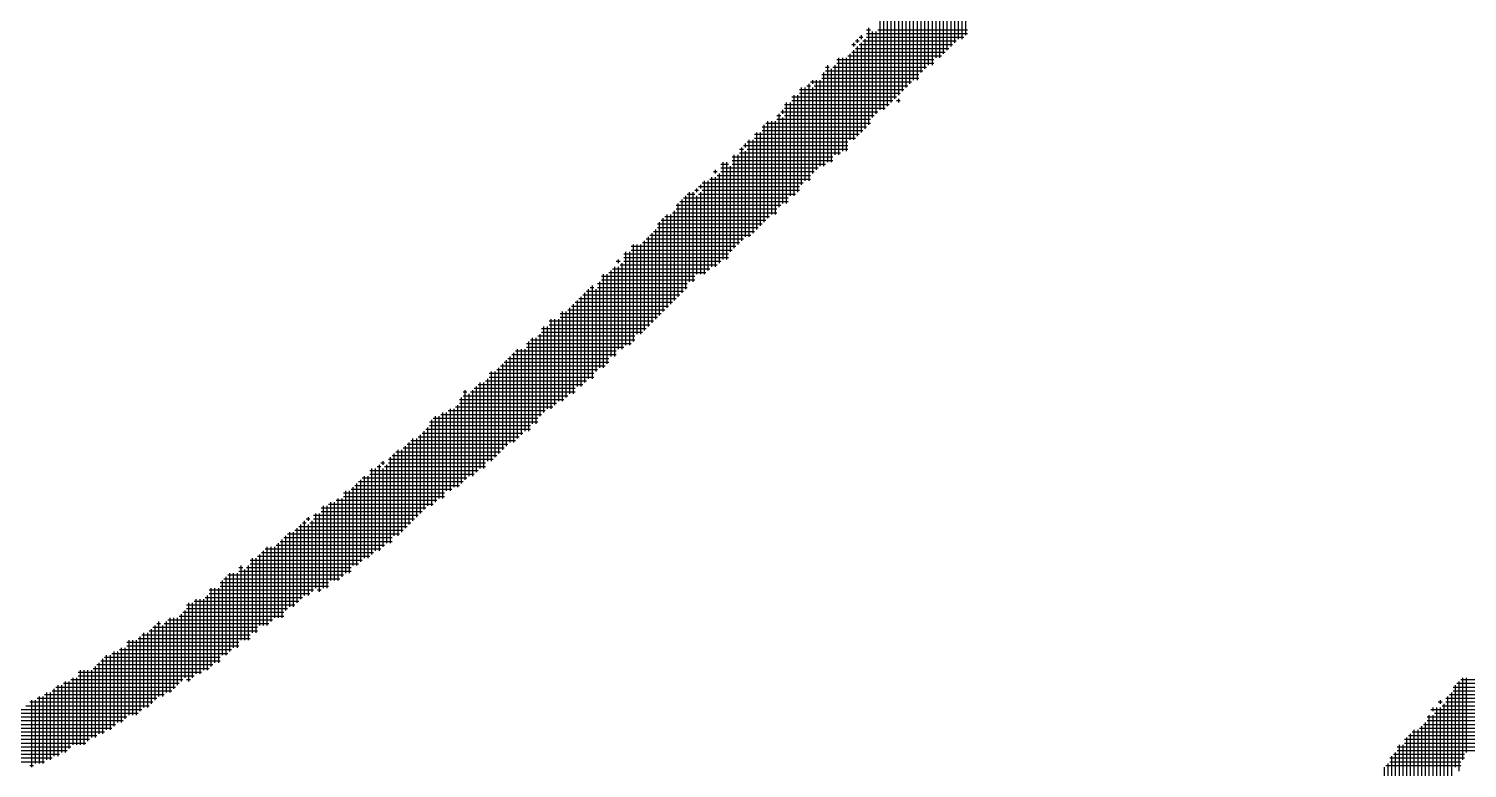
# Model space of a CAD drawing. Header units: feet. Extents: x 778950 to 1031250, y -253464 to -75264.
# Drawn here: x 949659 to 950558, y -245028 to -244566 of the extents above; entities that cross this region are included whole.
import ezdxf

# ---------------------------------------------------------------- set-up
doc = ezdxf.new("R2010")
doc.units = ezdxf.units.FT
doc.header["$LTSCALE"] = 3000
doc.header["$MEASUREMENT"] = 0
doc.layers.add('CX-MISC', color=2, linetype='CONTINUOUS')

msp = doc.modelspace()

# ---------------------------------------------------------------- linework, layer by layer
at = {"layer": 'CX-MISC'}
for p, q in [((950242.06, -244505.2), (950242.06, -244572.85)), ((950244.39, -244505.2), (950244.39, -244570.52)), ((950237.39, -244512.2), (950237.39, -244575.18)), ((950239.72, -244509.86), (950239.72, -244572.85)), ((950225.73, -244523.86), (950225.73, -244584.51)), ((950228.06, -244523.86), (950228.06, -244584.51)), ((950230.39, -244519.19), (950230.39, -244582.18)), ((950232.72, -244519.19), (950232.72, -244579.85)), ((950235.06, -244516.86), (950235.06, -244577.51)), ((950216.39, -244533.19), (950216.39, -244593.84)), ((950218.73, -244530.86), (950218.73, -244591.51)), ((950221.06, -244533.19), (950221.06, -244589.18)), ((950223.39, -244530.86), (950223.39, -244589.18)), ((950214.06, -244540.19), (950214.06, -244598.51)), ((950200.07, -244547.19), (950200.07, -244610.17)), ((950202.4, -244549.52), (950202.4, -244607.84)), ((950204.73, -244547.19), (950204.73, -244605.51)), ((950207.06, -244544.85), (950207.06, -244603.17)), ((950209.4, -244542.52), (950209.4, -244600.84)), ((950211.73, -244542.52), (950211.73, -244598.51)), ((950193.07, -244556.52), (950193.07, -244617.17)), ((950195.4, -244554.19), (950195.4, -244614.84)), ((950197.73, -244551.85), (950197.73, -244612.51)), ((950182.57, -244567.02), (950184.9, -244567.02)), ((950183.74, -244565.85), (950183.74, -244626.5)), ((950186.07, -244568.18), (950186.07, -244621.84)), ((950188.4, -244568.18), (950188.4, -244619.5)), ((950189.57, -244567.02), (950245.55, -244567.02)), ((950190.73, -244561.18), (950190.73, -244617.17)), ((950173.24, -244576.35), (950175.57, -244576.35)), ((950174.4, -244575.18), (950174.4, -244577.51)), ((950175.57, -244574.01), (950177.9, -244574.01)), ((950176.74, -244572.85), (950176.74, -244575.18)), ((950176.74, -244577.51), (950176.74, -244633.5)), ((950177.9, -244571.68), (950180.24, -244571.68)), ((950177.9, -244576.35), (950236.22, -244576.35)), ((950179.07, -244570.52), (950179.07, -244572.85)), ((950179.07, -244575.18), (950179.07, -244631.17)), ((950180.24, -244574.01), (950238.56, -244574.01)), ((950181.4, -244572.85), (950181.4, -244628.84)), ((950182.57, -244569.35), (950245.55, -244569.35)), ((950182.57, -244571.68), (950243.22, -244571.68)), ((950163.91, -244585.68), (950224.56, -244585.68)), ((950165.07, -244584.51), (950165.07, -244645.17)), ((950167.41, -244584.51), (950167.41, -244642.83)), ((950169.74, -244584.51), (950169.74, -244642.83)), ((950170.91, -244583.35), (950229.23, -244583.35)), ((950172.07, -244582.18), (950172.07, -244635.83)), ((950173.24, -244581.01), (950231.56, -244581.01)), ((950174.4, -244579.85), (950174.4, -244635.83)), ((950175.57, -244578.68), (950233.89, -244578.68)), ((950154.58, -244595.01), (950215.23, -244595.01)), ((950155.74, -244593.84), (950155.74, -244652.16)), ((950156.91, -244590.34), (950159.24, -244590.34)), ((950156.91, -244592.68), (950217.56, -244592.68)), ((950158.07, -244589.18), (950158.07, -244649.83)), ((950160.41, -244591.51), (950160.41, -244649.83)), ((950161.57, -244590.34), (950219.89, -244590.34)), ((950162.74, -244589.18), (950162.74, -244645.17)), ((950163.91, -244588.01), (950224.56, -244588.01)), ((950140.58, -244604.34), (950205.9, -244604.34)), ((950141.75, -244603.17), (950141.75, -244663.83)), ((950144.08, -244603.17), (950144.08, -244661.49)), ((950145.24, -244602.01), (950147.58, -244602.01)), ((950146.41, -244600.84), (950146.41, -244661.49)), ((950147.58, -244599.68), (950210.56, -244599.68)), ((950148.74, -244598.51), (950148.74, -244600.84)), ((950148.74, -244603.17), (950148.74, -244656.83)), ((950149.91, -244602.01), (950208.23, -244602.01)), ((950151.08, -244598.51), (950151.08, -244654.5)), ((950153.41, -244598.51), (950153.41, -244652.16)), ((950154.58, -244597.34), (950215.23, -244597.34)), ((950131.25, -244613.67), (950196.57, -244613.67)), ((950132.41, -244612.51), (950132.41, -244675.49)), ((950134.75, -244612.51), (950134.75, -244670.83)), ((950135.91, -244609.01), (950201.23, -244609.01)), ((950135.91, -244611.34), (950198.9, -244611.34)), ((950137.08, -244607.84), (950137.08, -244670.83)), ((950139.41, -244607.84), (950139.41, -244668.49)), ((950140.58, -244606.67), (950203.56, -244606.67)), ((950201.23, -244611.34), (950203.56, -244611.34)), ((950202.4, -244610.17), (950202.4, -244612.51)), ((950126.58, -244620.67), (950128.91, -244620.67)), ((950126.58, -244623), (950184.9, -244623)), ((950127.75, -244619.5), (950127.75, -244677.82)), ((950128.91, -244618.34), (950189.57, -244618.34)), ((950130.08, -244617.17), (950130.08, -244619.5)), ((950130.08, -244621.84), (950130.08, -244675.49)), ((950131.25, -244616.01), (950194.23, -244616.01)), ((950131.25, -244620.67), (950187.23, -244620.67)), ((950113.75, -244631.17), (950113.75, -244691.82)), ((950116.08, -244631.17), (950116.08, -244689.49)), ((950117.25, -244627.67), (950182.57, -244627.67)), ((950117.25, -244630), (950180.24, -244630)), ((950118.42, -244626.5), (950118.42, -244687.16)), ((950119.58, -244625.34), (950184.9, -244625.34)), ((950120.75, -244624.17), (950120.75, -244684.82)), ((950123.08, -244624.17), (950123.08, -244682.49)), ((950125.42, -244624.17), (950125.42, -244682.49)), ((950104.42, -244640.5), (950104.42, -244698.82)), ((950105.59, -244639.33), (950170.91, -244639.33)), ((950106.75, -244638.17), (950106.75, -244640.5)), ((950107.92, -244637), (950170.91, -244637)), ((950109.09, -244635.83), (950109.09, -244696.49)), ((950111.42, -244635.83), (950111.42, -244694.15)), ((950112.59, -244632.33), (950177.9, -244632.33)), ((950112.59, -244634.67), (950175.57, -244634.67)), ((950092.76, -244649.83), (950092.76, -244710.48)), ((950095.09, -244649.83), (950095.09, -244710.48)), ((950098.59, -244646.33), (950161.57, -244646.33)), ((950098.59, -244648.66), (950161.57, -244648.66)), ((950099.75, -244645.17), (950099.75, -244703.49)), ((950102.09, -244645.17), (950102.09, -244701.15)), ((950103.25, -244641.67), (950105.59, -244641.67)), ((950103.25, -244644), (950166.24, -244644)), ((950106.75, -244642.83), (950106.75, -244696.49)), ((950107.92, -244641.67), (950170.91, -244641.67)), ((950086.92, -244655.66), (950089.26, -244655.66)), ((950088.09, -244654.5), (950088.09, -244656.83)), ((950089.26, -244658), (950147.58, -244658)), ((950090.42, -244656.83), (950090.42, -244712.82)), ((950091.59, -244651), (950096.26, -244651)), ((950091.59, -244653.33), (950152.24, -244653.33)), ((950091.59, -244655.66), (950149.91, -244655.66)), ((950097.42, -244652.16), (950097.42, -244705.82)), ((950098.59, -244651), (950156.91, -244651)), ((950075.26, -244667.33), (950077.59, -244667.33)), ((950076.43, -244666.16), (950076.43, -244668.49)), ((950077.59, -244664.99), (950140.58, -244664.99)), ((950078.76, -244663.83), (950078.76, -244666.16)), ((950079.93, -244662.66), (950142.91, -244662.66)), ((950079.93, -244667.33), (950140.58, -244667.33)), ((950081.09, -244661.49), (950081.09, -244719.81)), ((950083.43, -244661.49), (950083.43, -244717.48)), ((950084.59, -244660.33), (950147.58, -244660.33)), ((950085.76, -244659.16), (950085.76, -244715.15)), ((950088.09, -244659.16), (950088.09, -244715.15)), ((950063.6, -244676.66), (950128.91, -244676.66)), ((950064.76, -244675.49), (950064.76, -244733.81)), ((950065.93, -244674.33), (950133.58, -244674.33)), ((950067.1, -244673.16), (950067.1, -244731.48)), ((950068.26, -244671.99), (950133.58, -244671.99)), ((950069.43, -244670.83), (950069.43, -244729.15)), ((950070.59, -244669.66), (950075.26, -244669.66)), ((950071.76, -244668.49), (950071.76, -244724.48)), ((950074.09, -244668.49), (950074.09, -244724.48)), ((950076.43, -244670.83), (950076.43, -244719.81)), ((950077.59, -244669.66), (950138.25, -244669.66)), ((950078.76, -244668.49), (950078.76, -244719.81)), ((950054.27, -244685.99), (950119.58, -244685.99)), ((950055.43, -244684.82), (950055.43, -244743.14)), ((950056.6, -244683.66), (950121.92, -244683.66)), ((950057.76, -244682.49), (950057.76, -244740.81)), ((950060.1, -244682.49), (950060.1, -244738.48)), ((950061.26, -244681.32), (950126.58, -244681.32)), ((950062.43, -244680.16), (950062.43, -244736.14)), ((950063.6, -244678.99), (950126.58, -244678.99)), ((950048.43, -244694.15), (950048.43, -244750.14)), ((950049.6, -244692.99), (950112.59, -244692.99)), ((950050.77, -244691.82), (950050.77, -244747.81)), ((950051.93, -244688.32), (950117.25, -244688.32)), ((950051.93, -244690.65), (950114.92, -244690.65)), ((950053.1, -244687.16), (950053.1, -244745.48)), ((950035.6, -244702.32), (950100.92, -244702.32)), ((950036.77, -244701.15), (950036.77, -244761.81)), ((950039.1, -244701.15), (950039.1, -244757.14)), ((950041.43, -244701.15), (950041.43, -244757.14)), ((950042.6, -244699.99), (950103.25, -244699.99)), ((950043.77, -244698.82), (950043.77, -244754.81)), ((950044.93, -244697.65), (950105.59, -244697.65)), ((950046.1, -244696.49), (950046.1, -244752.47)), ((950047.27, -244695.32), (950110.25, -244695.32)), ((950026.27, -244711.65), (950028.6, -244711.65)), ((950027.44, -244710.48), (950027.44, -244712.82)), ((950029.77, -244712.82), (950029.77, -244766.47)), ((950030.94, -244706.98), (950096.26, -244706.98)), ((950030.94, -244709.32), (950096.26, -244709.32)), ((950030.94, -244711.65), (950091.59, -244711.65)), ((950032.1, -244705.82), (950032.1, -244764.14)), ((950034.44, -244705.82), (950034.44, -244764.14)), ((950035.6, -244704.65), (950098.59, -244704.65)), ((950016.94, -244720.98), (950075.26, -244720.98)), ((950018.11, -244719.81), (950018.11, -244778.13)), ((950020.44, -244719.81), (950020.44, -244775.8)), ((950021.61, -244718.65), (950082.26, -244718.65)), ((950022.77, -244717.48), (950022.77, -244771.14)), ((950023.94, -244716.32), (950084.59, -244716.32)), ((950025.11, -244715.15), (950025.11, -244771.14)), ((950027.44, -244715.15), (950027.44, -244766.47)), ((950028.6, -244713.98), (950089.26, -244713.98)), ((950007.61, -244730.31), (950068.26, -244730.31)), ((950008.78, -244729.15), (950008.78, -244785.13)), ((950009.94, -244727.98), (950012.27, -244727.98)), ((950011.11, -244726.81), (950011.11, -244785.13)), ((950013.44, -244729.15), (950013.44, -244780.47)), ((950014.61, -244725.65), (950070.59, -244725.65)), ((950014.61, -244727.98), (950070.59, -244727.98)), ((950015.77, -244724.48), (950015.77, -244778.13)), ((950016.94, -244723.31), (950075.26, -244723.31)), ((949998.28, -244739.64), (950058.93, -244739.64)), ((949999.44, -244738.48), (949999.44, -244794.46)), ((950000.61, -244737.31), (950061.26, -244737.31)), ((950001.78, -244736.14), (950001.78, -244789.8)), ((950002.94, -244734.98), (950063.6, -244734.98)), ((950004.11, -244733.81), (950004.11, -244789.8)), ((950005.28, -244732.65), (950065.93, -244732.65)), ((950006.44, -244731.48), (950006.44, -244787.47)), ((949985.45, -244747.81), (949985.45, -244803.8)), ((949987.78, -244747.81), (949987.78, -244801.46)), ((949990.11, -244747.81), (949990.11, -244799.13)), ((949991.28, -244744.31), (950054.27, -244744.31)), ((949991.28, -244746.64), (950051.93, -244746.64)), ((949992.45, -244743.14), (949992.45, -244799.13)), ((949994.78, -244743.14), (949994.78, -244796.8)), ((949995.95, -244741.98), (950056.6, -244741.98)), ((949997.11, -244740.81), (949997.11, -244794.46)), ((949978.45, -244757.14), (949978.45, -244808.46)), ((949979.62, -244753.64), (950044.93, -244753.64)), ((949979.62, -244755.97), (950042.6, -244755.97)), ((949980.78, -244752.47), (949980.78, -244806.13)), ((949983.11, -244752.47), (949983.11, -244803.8)), ((949984.28, -244748.97), (950049.6, -244748.97)), ((949984.28, -244751.31), (950047.27, -244751.31)), ((949964.45, -244766.47), (949964.45, -244822.46)), ((949966.79, -244766.47), (949966.79, -244820.13)), ((949969.12, -244766.47), (949969.12, -244817.79)), ((949970.28, -244762.97), (950035.6, -244762.97)), ((949970.28, -244765.3), (950030.94, -244765.3)), ((949971.45, -244761.81), (949971.45, -244817.79)), ((949972.62, -244760.64), (950037.94, -244760.64)), ((949973.78, -244759.47), (949973.78, -244813.13)), ((949976.12, -244759.47), (949976.12, -244813.13)), ((949977.28, -244758.31), (950037.94, -244758.31)), ((949955.12, -244775.8), (949955.12, -244829.46)), ((949956.29, -244774.64), (950021.61, -244774.64)), ((949957.45, -244773.47), (949957.45, -244827.12)), ((949958.62, -244772.3), (950021.61, -244772.3)), ((949959.79, -244771.14), (949959.79, -244824.79)), ((949960.95, -244769.97), (950026.27, -244769.97)), ((949962.12, -244768.8), (949962.12, -244824.79)), ((949963.29, -244767.64), (950026.27, -244767.64)), ((949946.96, -244781.63), (950012.27, -244781.63)), ((949946.96, -244783.97), (950012.27, -244783.97)), ((949948.12, -244780.47), (949948.12, -244836.45)), ((949950.46, -244780.47), (949950.46, -244834.12)), ((949951.62, -244779.3), (950014.61, -244779.3)), ((949952.79, -244778.13), (949952.79, -244831.79)), ((949953.95, -244776.97), (950019.27, -244776.97)), ((949930.63, -244793.3), (949932.96, -244793.3)), ((949931.79, -244792.13), (949931.79, -244848.12)), ((949935.29, -244793.3), (950000.61, -244793.3)), ((949936.46, -244792.13), (949936.46, -244845.79)), ((949937.63, -244790.97), (950000.61, -244790.97)), ((949938.79, -244789.8), (949938.79, -244843.45)), ((949939.96, -244788.63), (950005.28, -244788.63)), ((949941.12, -244787.47), (949941.12, -244841.12)), ((949943.46, -244787.47), (949943.46, -244841.12)), ((949944.62, -244786.3), (950007.61, -244786.3)), ((949945.79, -244785.13), (949945.79, -244836.45)), ((949925.96, -244802.63), (949986.61, -244802.63)), ((949927.13, -244801.46), (949927.13, -244852.78)), ((949928.29, -244797.96), (949993.61, -244797.96)), ((949928.29, -244800.3), (949988.95, -244800.3)), ((949929.46, -244796.8), (949929.46, -244850.45)), ((949930.63, -244795.63), (949995.95, -244795.63)), ((949934.13, -244794.46), (949934.13, -244845.79)), ((949910.8, -244810.79), (949910.8, -244864.45)), ((949911.96, -244809.63), (949977.28, -244809.63)), ((949913.13, -244808.46), (949913.13, -244862.12)), ((949915.46, -244808.46), (949915.46, -244859.78)), ((949916.63, -244807.29), (949979.62, -244807.29)), ((949917.8, -244806.13), (949917.8, -244859.78)), ((949920.13, -244806.13), (949920.13, -244855.12)), ((949921.3, -244804.96), (949981.95, -244804.96)), ((949922.46, -244803.8), (949922.46, -244855.12)), ((949924.79, -244803.8), (949924.79, -244852.78)), ((949903.8, -244820.13), (949903.8, -244869.11)), ((949904.97, -244818.96), (949967.95, -244818.96)), ((949906.13, -244817.79), (949906.13, -244866.78)), ((949907.3, -244816.63), (949972.62, -244816.63)), ((949908.47, -244815.46), (949908.47, -244864.45)), ((949909.63, -244811.96), (949977.28, -244811.96)), ((949909.63, -244814.29), (949972.62, -244814.29)), ((949889.8, -244829.46), (949889.8, -244883.11)), ((949892.14, -244829.46), (949892.14, -244880.78)), ((949893.3, -244828.29), (949956.29, -244828.29)), ((949894.47, -244827.12), (949894.47, -244878.45)), ((949895.63, -244825.96), (949958.62, -244825.96)), ((949896.8, -244824.79), (949896.8, -244876.11)), ((949897.97, -244823.62), (949963.29, -244823.62)), ((949899.13, -244822.46), (949899.13, -244873.78)), ((949901.47, -244822.46), (949901.47, -244871.45)), ((949902.63, -244821.29), (949965.62, -244821.29)), ((949879.31, -244837.62), (949881.64, -244837.62)), ((949880.47, -244836.45), (949880.47, -244838.79)), ((949883.97, -244835.29), (949949.29, -244835.29)), ((949883.97, -244837.62), (949944.62, -244837.62)), ((949885.14, -244834.12), (949885.14, -244887.78)), ((949886.3, -244832.96), (949951.62, -244832.96)), ((949887.47, -244831.79), (949887.47, -244883.11)), ((949888.64, -244830.62), (949953.95, -244830.62)), ((949867.64, -244846.95), (949932.96, -244846.95)), ((949868.81, -244845.79), (949868.81, -244897.11)), ((949871.14, -244845.79), (949871.14, -244897.11)), ((949872.31, -244842.29), (949939.96, -244842.29)), ((949872.31, -244844.62), (949937.63, -244844.62)), ((949873.47, -244841.12), (949873.47, -244894.77)), ((949875.81, -244841.12), (949875.81, -244892.44)), ((949876.97, -244839.95), (949879.31, -244839.95)), ((949878.14, -244838.79), (949878.14, -244892.44)), ((949880.47, -244841.12), (949880.47, -244890.11)), ((949881.64, -244839.95), (949944.62, -244839.95)), ((949882.8, -244838.79), (949882.8, -244887.78)), ((949855.98, -244856.28), (949918.96, -244856.28)), ((949857.14, -244855.12), (949857.14, -244906.44)), ((949859.48, -244855.12), (949859.48, -244906.44)), ((949860.64, -244853.95), (949923.63, -244853.95)), ((949861.81, -244852.78), (949861.81, -244901.77)), ((949862.98, -244851.62), (949928.29, -244851.62)), ((949864.14, -244850.45), (949864.14, -244901.77)), ((949865.31, -244849.29), (949930.63, -244849.29)), ((949866.47, -244848.12), (949866.47, -244899.44)), ((949841.98, -244865.61), (949907.3, -244865.61)), ((949843.15, -244864.45), (949843.15, -244915.77)), ((949845.48, -244864.45), (949845.48, -244915.77)), ((949846.65, -244863.28), (949911.96, -244863.28)), ((949847.81, -244862.12), (949847.81, -244911.1)), ((949850.15, -244862.12), (949850.15, -244911.1)), ((949851.31, -244860.95), (949914.3, -244860.95)), ((949852.48, -244859.78), (949852.48, -244911.1)), ((949854.81, -244859.78), (949854.81, -244908.77)), ((949855.98, -244858.62), (949918.96, -244858.62)), ((949831.48, -244873.78), (949831.48, -244920.44)), ((949832.65, -244872.61), (949834.98, -244872.61)), ((949833.82, -244871.45), (949833.82, -244873.78)), ((949836.15, -244873.78), (949836.15, -244918.1)), ((949837.31, -244870.28), (949902.63, -244870.28)), ((949837.31, -244872.61), (949900.3, -244872.61)), ((949838.48, -244869.11), (949838.48, -244915.77)), ((949840.81, -244869.11), (949840.81, -244918.1)), ((949841.98, -244867.95), (949904.97, -244867.95)), ((949819.82, -244883.11), (949819.82, -244929.77)), ((949820.99, -244881.94), (949890.97, -244881.94)), ((949822.15, -244880.78), (949822.15, -244927.43)), ((949824.48, -244880.78), (949824.48, -244927.43)), ((949825.65, -244879.61), (949893.3, -244879.61)), ((949826.82, -244878.45), (949826.82, -244925.1)), ((949827.98, -244877.28), (949895.63, -244877.28)), ((949829.15, -244876.11), (949829.15, -244922.77)), ((949830.32, -244874.95), (949832.65, -244874.95)), ((949833.82, -244876.11), (949833.82, -244920.44)), ((949834.98, -244874.95), (949897.97, -244874.95)), ((949805.82, -244892.44), (949805.82, -244939.1)), ((949806.99, -244891.28), (949879.31, -244891.28)), ((949808.15, -244890.11), (949808.15, -244939.1)), ((949810.49, -244890.11), (949810.49, -244936.77)), ((949812.82, -244890.11), (949812.82, -244934.43)), ((949813.99, -244888.94), (949881.64, -244888.94)), ((949815.15, -244887.78), (949815.15, -244934.43)), ((949816.32, -244886.61), (949886.3, -244886.61)), ((949817.49, -244885.44), (949817.49, -244934.43)), ((949818.65, -244884.28), (949886.3, -244884.28)), ((949797.66, -244898.27), (949867.64, -244898.27)), ((949797.66, -244900.61), (949865.31, -244900.61)), ((949798.82, -244897.11), (949798.82, -244943.76)), ((949801.16, -244897.11), (949801.16, -244943.76)), ((949802.32, -244895.94), (949872.31, -244895.94)), ((949803.49, -244894.77), (949803.49, -244939.1)), ((949804.66, -244893.61), (949874.64, -244893.61)), ((949781.33, -244909.94), (949853.64, -244909.94)), ((949782.49, -244908.77), (949782.49, -244957.76)), ((949783.66, -244907.61), (949855.98, -244907.61)), ((949784.83, -244906.44), (949784.83, -244955.43)), ((949787.16, -244906.44), (949787.16, -244953.09)), ((949789.49, -244906.44), (949789.49, -244953.09)), ((949790.66, -244902.94), (949792.99, -244902.94)), ((949790.66, -244905.27), (949860.64, -244905.27)), ((949791.83, -244901.77), (949791.83, -244948.43)), ((949794.16, -244904.11), (949794.16, -244948.43)), ((949795.32, -244902.94), (949860.64, -244902.94)), ((949796.49, -244901.77), (949796.49, -244948.43)), ((949772, -244916.94), (949837.31, -244916.94)), ((949772, -244919.27), (949834.98, -244919.27)), ((949773.16, -244915.77), (949773.16, -244964.76)), ((949775.5, -244915.77), (949775.5, -244962.43)), ((949777.83, -244915.77), (949777.83, -244962.43)), ((949778.99, -244912.27), (949846.65, -244912.27)), ((949778.99, -244914.6), (949846.65, -244914.6)), ((949780.16, -244911.1), (949780.16, -244957.76)), ((949839.65, -244916.94), (949841.98, -244916.94)), ((949758, -244926.27), (949825.65, -244926.27)), ((949759.17, -244925.1), (949759.17, -244974.09)), ((949761.5, -244925.1), (949761.5, -244971.76)), ((949762.67, -244923.93), (949827.98, -244923.93)), ((949763.83, -244922.77), (949763.83, -244969.42)), ((949766.16, -244922.77), (949766.16, -244969.42)), ((949768.5, -244922.77), (949768.5, -244967.09)), ((949769.66, -244921.6), (949830.32, -244921.6)), ((949770.83, -244920.44), (949770.83, -244967.09)), ((949740.5, -244936.77), (949740.5, -244983.42)), ((949745.17, -244936.77), (949745.17, -244981.09)), ((949746.34, -244935.6), (949811.65, -244935.6)), ((949747.5, -244934.43), (949747.5, -244981.09)), ((949749.83, -244934.43), (949749.83, -244978.76)), ((949752.17, -244934.43), (949752.17, -244976.42)), ((949753.33, -244933.27), (949818.65, -244933.27)), ((949754.5, -244932.1), (949754.5, -244974.09)), ((949755.67, -244930.93), (949818.65, -244930.93)), ((949756.83, -244929.77), (949756.83, -244971.76)), ((949758, -244928.6), (949820.99, -244928.6)), ((949728.84, -244946.1), (949728.84, -244992.75)), ((949730.01, -244944.93), (949797.66, -244944.93)), ((949731.17, -244943.76), (949731.17, -244990.42)), ((949733.51, -244943.76), (949733.51, -244990.42)), ((949734.67, -244942.6), (949802.32, -244942.6)), ((949735.84, -244941.43), (949735.84, -244988.09)), ((949737, -244940.26), (949802.32, -244940.26)), ((949738.17, -244939.1), (949738.17, -244985.75)), ((949739.34, -244937.93), (949741.67, -244937.93)), ((949742.84, -244939.1), (949742.84, -244983.42)), ((949744, -244937.93), (949809.32, -244937.93)), ((949712.51, -244955.43), (949712.51, -245002.08)), ((949714.84, -244955.43), (949714.84, -244999.75)), ((949716.01, -244954.26), (949785.99, -244954.26)), ((949717.18, -244953.09), (949717.18, -244999.75)), ((949719.51, -244953.09), (949719.51, -244997.42)), ((949720.67, -244949.6), (949790.66, -244949.6)), ((949720.67, -244951.93), (949790.66, -244951.93)), ((949721.84, -244948.43), (949721.84, -244995.09)), ((949724.17, -244948.43), (949724.17, -244995.09)), ((949726.51, -244948.43), (949726.51, -244995.09)), ((949727.67, -244947.26), (949797.66, -244947.26)), ((949702.01, -244963.59), (949774.33, -244963.59)), ((949703.18, -244962.43), (949703.18, -245006.75)), ((949704.35, -244961.26), (949778.99, -244961.26)), ((949705.51, -244960.09), (949705.51, -245006.75)), ((949706.68, -244958.93), (949778.99, -244958.93)), ((949707.84, -244957.76), (949707.84, -245004.42)), ((949710.18, -244957.76), (949710.18, -245004.42)), ((949711.34, -244956.59), (949783.66, -244956.59)), ((949685.68, -244972.92), (949755.67, -244972.92)), ((949686.85, -244971.76), (949686.85, -245013.75)), ((949689.18, -244971.76), (949689.18, -245013.75)), ((949690.35, -244968.26), (949767.33, -244968.26)), ((949690.35, -244970.59), (949762.67, -244970.59)), ((949691.51, -244967.09), (949691.51, -245013.75)), ((949693.85, -244967.09), (949693.85, -245013.75)), ((949696.18, -244967.09), (949696.18, -245011.41)), ((949698.51, -244967.09), (949698.51, -245009.08)), ((949699.68, -244965.93), (949772, -244965.93)), ((949700.85, -244964.76), (949700.85, -245009.08)), ((949758, -244972.92), (949760.33, -244972.92)), ((950553.48, -244972.92), (950607.14, -244972.92)), ((950554.65, -244971.76), (950554.65, -245023.08)), ((950556.98, -244971.76), (950556.98, -245018.41)), ((949669.35, -244982.25), (949744, -244982.25)), ((949670.52, -244981.09), (949670.52, -245023.08)), ((949672.85, -244981.09), (949672.85, -245023.08)), ((949674.02, -244979.92), (949748.67, -244979.92)), ((949675.19, -244978.76), (949675.19, -245020.75)), ((949676.35, -244977.59), (949751, -244977.59)), ((949677.52, -244976.42), (949677.52, -245020.75)), ((949679.85, -244976.42), (949679.85, -245018.41)), ((949681.02, -244975.26), (949753.33, -244975.26)), ((949682.18, -244974.09), (949682.18, -245018.41)), ((949684.52, -244974.09), (949684.52, -245016.08)), ((950546.49, -244982.25), (950595.47, -244982.25)), ((950547.65, -244981.09), (950547.65, -245034.74)), ((950548.82, -244977.59), (950600.14, -244977.59)), ((950548.82, -244979.92), (950597.81, -244979.92)), ((950549.99, -244976.42), (950549.99, -245027.74)), ((950551.15, -244975.26), (950602.47, -244975.26)), ((950552.32, -244974.09), (950552.32, -245030.08)), ((949657.69, -244989.25), (949734.67, -244989.25)), ((949660.02, -244986.92), (949737, -244986.92)), ((949661.19, -244985.75), (949661.19, -245027.74)), ((949663.52, -244985.75), (949663.52, -245025.41)), ((949664.69, -244984.59), (949739.34, -244984.59)), ((949665.85, -244983.42), (949665.85, -245025.41)), ((949668.19, -244983.42), (949668.19, -245025.41)), ((950535.99, -244990.42), (950535.99, -244992.75)), ((950538.32, -244990.42), (950538.32, -245046.41)), ((950539.49, -244986.92), (950541.82, -244986.92)), ((950540.65, -244985.75), (950540.65, -244988.09)), ((950540.65, -244990.42), (950540.65, -245044.07)), ((950541.82, -244989.25), (950590.81, -244989.25)), ((950542.99, -244988.09), (950542.99, -245039.41)), ((950544.15, -244984.59), (950595.47, -244984.59)), ((950544.15, -244986.92), (950586.14, -244986.92)), ((950545.32, -244983.42), (950545.32, -245037.08)), ((949634.36, -244998.58), (949718.34, -244998.58)), ((949639.03, -244996.25), (949720.67, -244996.25)), ((949646.03, -244993.92), (949727.67, -244993.92)), ((949650.69, -244991.59), (949730.01, -244991.59)), ((950531.32, -244999.75), (950531.32, -245053.41)), ((950532.49, -244996.25), (950576.81, -244996.25)), ((950532.49, -244998.58), (950581.48, -244998.58)), ((950533.66, -244995.09), (950533.66, -245051.07)), ((950534.82, -244991.59), (950586.14, -244991.59)), ((950535.99, -244995.09), (950535.99, -245048.74)), ((950537.15, -244993.92), (950586.14, -244993.92)), ((949613.37, -245007.92), (949702.01, -245007.92)), ((949618.03, -245005.58), (949706.68, -245005.58)), ((949627.36, -245003.25), (949711.34, -245003.25)), ((949629.7, -245000.92), (949713.68, -245000.92)), ((950519.66, -245009.08), (950519.66, -245069.73)), ((950520.83, -245007.92), (950567.48, -245007.92)), ((950521.99, -245006.75), (950521.99, -245065.07)), ((950523.16, -245005.58), (950569.81, -245005.58)), ((950524.32, -245004.42), (950524.32, -245062.74)), ((950526.66, -245004.42), (950526.66, -245060.4)), ((950527.82, -245003.25), (950576.81, -245003.25)), ((950528.99, -245002.08), (950528.99, -245058.07)), ((950530.16, -245000.92), (950579.15, -245000.92)), ((949587.71, -245017.25), (949683.35, -245017.25)), ((949594.7, -245014.91), (949685.68, -245014.91)), ((949604.03, -245012.58), (949695.01, -245012.58)), ((949606.37, -245010.25), (949697.35, -245010.25)), ((950513.83, -245014.91), (950565.15, -245014.91)), ((950513.83, -245017.25), (950565.15, -245017.25)), ((950514.99, -245013.75), (950514.99, -245072.07)), ((950517.33, -245013.75), (950517.33, -245069.73)), ((950518.49, -245010.25), (950565.15, -245010.25)), ((950518.49, -245012.58), (950567.48, -245012.58)), ((949543.38, -245024.25), (949669.35, -245024.25)), ((949573.71, -245021.91), (949674.02, -245021.91)), ((949578.37, -245019.58), (949678.68, -245019.58)), ((949660.02, -245026.58), (949662.35, -245026.58)), ((950506.83, -245026.58), (950553.48, -245026.58)), ((950507.99, -245025.41), (950507.99, -245081.4)), ((950509.16, -245021.91), (950555.82, -245021.91)), ((950509.16, -245024.25), (950553.48, -245024.25)), ((950510.33, -245020.75), (950510.33, -245074.4)), ((950511.49, -245019.58), (950555.82, -245019.58)), ((950512.66, -245018.41), (950512.66, -245074.4)), ((950505.66, -245027.74), (950505.66, -245079.07))]:
    msp.add_line(p, q, dxfattribs=at)

doc.saveas('drawing.dxf')
